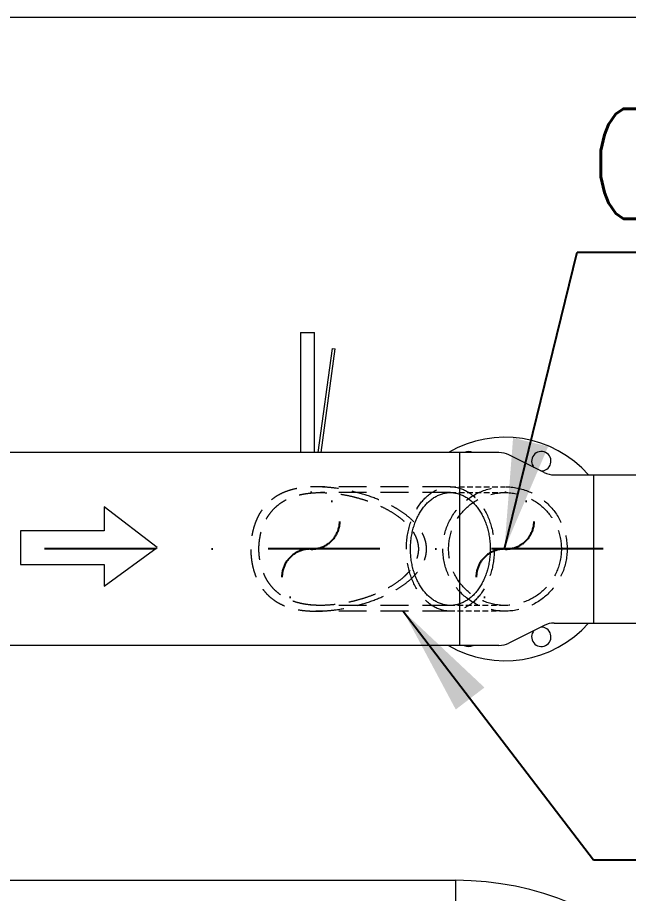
# Model space of a CAD drawing. Header units: millimetres. Extents: x -312439 to 477422, y -331570 to 212570.
# Drawn here: x 349798 to 350492, y 198904 to 199899 of the extents above; entities that cross this region are included whole.
import ezdxf

# ---------------------------------------------------------------- set-up
doc = ezdxf.new("R2010")
doc.units = ezdxf.units.MM
doc.linetypes.add('DASHDOT', pattern=[25.4, 12.7, -6.35, 0, -6.35])
doc.linetypes.add('HIDDEN', pattern=[9.525, 6.35, -3.175])
doc.layers.add('ARCONDTEXTO', color=4, linetype='Continuous')
doc.layers.add('TEXTO FORMATO', color=4, linetype='Continuous')
doc.styles.add('ROMAND', font='ROMAND.SHX')
doc.styles.add('ROMANS', font='romans.shx', dxfattribs={"height": 187.5})
doc.dimstyles.new('1-50 (MILIMETRO)', dxfattribs={"dimscale": 0, "dimtxt": 125, "dimasz": 125, "dimexe": 100, "dimexo": 100, "dimgap": 50, "dimtad": 0, "dimdec": 0, "dimzin": 0, "dimdsep": 46, "dimtxsty": 'ROMAND', "dimcen": -390, "dimclrd": 1, "dimclre": 1, "dimclrt": 3, "dimadec": 0, "dimazin": 0, "dimtfac": 1, "dimtdec": 0, "dimtix": 1, "dimtmove": 2, "dimatfit": 2, "dimfxl": 1, "dimtvp": 1, "dimtolj": 1, "dimtzin": 0, "dimarcsym": 0})

msp = doc.modelspace()

# ---------------------------------------------------------------- linework, layer by layer
at = {"color": 5, "linetype": 'Continuous', "lineweight": 0}
for p, q in [((352117.933, 199899.258, 0), (347242.183, 199899.258, 0)), ((350119.552, 199541.231, 0), (350119.552, 199404.958, 0)), ((350119.552, 199541.231, 0), (350135.422, 199541.231, 0)), ((350135.422, 199404.958, 0), (350135.422, 199541.231, 0)), ((350155.231, 199523.199, 0), (350139.051, 199404.958, 0)), ((350142.86, 199404.958, 0), (350158.97, 199522.687, 0)), ((350155.231, 199523.199, 0), (350158.97, 199522.687, 0)), ((350344.951, 199404.958, 0), (348365.856, 199404.958, 0)), ((350300.147, 199404.958, 0), (350300.147, 199185.858, 0)), ((350396.384, 199382.239, 0), (350356.31, 199402.276, 0)), ((350407.743, 199379.558, 0), (350590.389, 199379.558, 0)), ((350452.547, 199379.558, 0), (350452.547, 199211.258, 0)), ((350407.743, 199211.258, 0), (350590.389, 199211.258, 0)), ((350396.384, 199208.576, 0), (350356.31, 199188.539, 0)), ((350344.951, 199185.858, 0), (348365.856, 199185.858, 0)), ((347312.72, 198918.989, 0), (350296.062, 198918.989, 0)), ((350296.062, 198750.689, 0), (350296.062, 198918.989, 0))]:
    msp.add_line(p, q, dxfattribs=at)
at = {"color": 1, "linetype": 'HIDDEN', "lineweight": 0, "ltscale": 5}
for p, q in [((350289.774, 199366.058, 0), (350136.94, 199366.058, 0)), ((350289.774, 199359.508, 0), (350142.055, 199359.508, 0)), ((350289.774, 199231.308, 0), (350142.055, 199231.308, 0)), ((350289.774, 199224.758, 0), (350136.94, 199224.758, 0))]:
    msp.add_line(p, q, dxfattribs=at)
at = {"color": 1, "linetype": 'HIDDEN', "lineweight": 0}
for p, q in [((350289.774, 199366.058, 0), (350351.853, 199366.058, 0)), ((350289.774, 199359.508, 0), (350351.853, 199359.508, 0)), ((350351.853, 199231.308, 0), (350289.774, 199231.308, 0)), ((350351.853, 199224.758, 0), (350289.774, 199224.758, 0))]:
    msp.add_line(p, q, dxfattribs=at)
at = {"color": 4, "linetype": 'Continuous', "lineweight": 0}
for p, q in [((349896.311, 199343.286, 0), (349896.311, 199316.163, 0)), ((349956.389, 199296.986, 0), (349896.311, 199343.286, 0)), ((349800.991, 199316.163, 0), (349800.991, 199277.809, 0)), ((349896.311, 199316.163, 0), (349800.991, 199316.163, 0)), ((349896.311, 199253.132, 0), (349956.389, 199296.986, 0)), ((349800.991, 199277.809, 0), (349896.311, 199277.809, 0)), ((349896.311, 199277.809, 0), (349896.311, 199253.132, 0))]:
    msp.add_line(p, q, dxfattribs=at)
at = {"color": 6, "linetype": 'DASHDOT', "ltscale": 10}
msp.add_line((350971.824, 199295.408, 0), (347628.578, 199295.408, 0), dxfattribs=at)
at = {"color": 1, "linetype": 'HIDDEN', "lineweight": 0, "ltscale": 5}
for radius in [70.65, 64.1]:
    msp.add_circle((350351.853, 199295.408, 0), radius, dxfattribs=at)
at = {"color": 5, "linetype": 'Continuous', "lineweight": 0}
for centre, radius, start, end in [((350351.853, 199295.408, 0), 127, 41.498346, 120.390408), ((350310.523, 199395.187, 0), 11, 62.657114, 117.342886), ((350344.951, 199379.558, 0), 25.4, 63.434949, 90), ((350393.183, 199395.187, 0), 11, 266.118527, 220.751396), ((350407.743, 199404.958, 0), 25.4, 243.434949, 270), ((350351.853, 199295.408, 0), 127, 239.609598, 318.501654), ((350407.743, 199185.858, 0), 25.4, 90, 116.565051), ((350393.183, 199195.629, 0), 11, 139.248629, 93.881466), ((350310.523, 199195.629, 0), 11, 242.657114, 297.342865), ((350344.951, 199211.258, 0), 25.4, 270, 296.565051), ((350296.062, 198582.389, 0), 336.6, 0, 90)]:
    msp.add_arc(centre, radius, start, end, dxfattribs=at)
at = {"color": 6, "linetype": 'DASHDOT', "ltscale": 4}
for centre, radius, start, end in [((350132.108, 199327.452, 0), 32.072, 267.871061, 92.128939), ((350353.044, 199327.458, 0), 32.072, 267.871061, 92.128939), ((350130.286, 199263.352, 0), 32.056, 88.871697, 271.128303), ((350351.222, 199263.358, 0), 32.056, 88.871697, 271.128303)]:
    msp.add_arc(centre, radius, start, end, dxfattribs=at)
at = {"color": 1, "linetype": 'HIDDEN', "lineweight": 0, "ltscale": 5}
for major_axis in [(0, -70.65), (0, -64.1), (0, 64.1)]:
    msp.add_ellipse((350289.774, 199295.408, 0), major_axis=major_axis, ratio=0.7071068, dxfattribs=at)
for points, knots in [([(350136.94, 199224.758, 0), (350134.322, 199224.758, 0), (350131.648, 199224.831, 0), (350126.257, 199225.16, 0), (350123.54, 199225.417, 0), (350118.131, 199226.149, 0), (350115.44, 199226.624, 0), (350110.149, 199227.822, 0), (350107.55, 199228.545, 0), (350102.504, 199230.255, 0), (350100.052, 199231.244, 0), (350095.346, 199233.494, 0), (350093.092, 199234.756, 0), (350088.822, 199237.536, 0), (350086.805, 199239.056, 0), (350083.032, 199242.323, 0), (350081.277, 199244.069, 0), (350078.295, 199247.449, 0), (350076.995, 199249.094, 0), (350074.546, 199252.569, 0), (350073.398, 199254.398, 0), (350071.27, 199258.213, 0), (350070.291, 199260.2, 0), (350068.511, 199264.299, 0), (350067.711, 199266.412, 0), (350066.296, 199270.727, 0), (350065.679, 199272.931, 0), (350064.631, 199277.393, 0), (350064.198, 199279.652, 0), (350063.514, 199284.182, 0), (350063.263, 199286.453, 0), (350062.931, 199290.964, 0), (350062.852, 199293.205, 0), (350062.852, 199297.611, 0), (350062.931, 199299.851, 0), (350063.263, 199304.363, 0), (350063.514, 199306.634, 0), (350064.198, 199311.164, 0), (350064.631, 199313.422, 0), (350065.679, 199317.885, 0), (350066.296, 199320.089, 0), (350067.711, 199324.404, 0), (350068.511, 199326.516, 0), (350070.291, 199330.616, 0), (350071.27, 199332.602, 0), (350073.398, 199336.418, 0), (350074.546, 199338.247, 0), (350076.995, 199341.722, 0), (350078.295, 199343.367, 0), (350081.277, 199346.746, 0), (350083.032, 199348.493, 0), (350086.805, 199351.759, 0), (350088.822, 199353.279, 0), (350093.092, 199356.06, 0), (350095.346, 199357.321, 0), (350100.052, 199359.572, 0), (350102.504, 199360.561, 0), (350107.55, 199362.27, 0), (350110.149, 199362.993, 0), (350115.44, 199364.191, 0), (350118.131, 199364.667, 0), (350123.54, 199365.399, 0), (350126.257, 199365.655, 0), (350131.648, 199365.985, 0), (350134.322, 199366.058, 0), (350140.458, 199366.058, 0), (350144.035, 199365.927, 0), (350151.263, 199365.423, 0), (350154.914, 199365.052, 0), (350165.911, 199363.603, 0), (350173.303, 199362.195, 0), (350187.852, 199358.607, 0), (350195.009, 199356.427, 0), (350208.725, 199351.383, 0), (350215.284, 199348.519, 0), (350224.328, 199343.825, 0), (350227.383, 199342.11, 0), (350233.449, 199338.34, 0), (350236.459, 199336.285, 0), (350242.22, 199331.86, 0), (350244.972, 199329.489, 0), (350248.759, 199325.731, 0), (350249.964, 199324.445, 0), (350252.24, 199321.814, 0), (350253.309, 199320.469, 0), (350255.481, 199317.474, 0), (350256.628, 199315.705, 0), (350258.183, 199312.89, 0), (350258.674, 199311.926, 0), (350259.584, 199309.954, 0), (350260.004, 199308.947, 0), (350260.759, 199306.904, 0), (350261.095, 199305.867, 0), (350261.673, 199303.776, 0), (350261.915, 199302.722, 0), (350262.301, 199300.614, 0), (350262.445, 199299.559, 0), (350262.634, 199297.467, 0), (350262.68, 199296.429, 0), (350262.68, 199294.387, 0), (350262.634, 199293.349, 0), (350262.445, 199291.256, 0), (350262.301, 199290.202, 0), (350261.915, 199288.094, 0), (350261.673, 199287.04, 0), (350261.095, 199284.949, 0), (350260.759, 199283.912, 0), (350260.004, 199281.868, 0), (350259.584, 199280.861, 0), (350258.674, 199278.89, 0), (350258.183, 199277.925, 0), (350256.628, 199275.111, 0), (350255.481, 199273.342, 0), (350253.309, 199270.346, 0), (350252.24, 199269.002, 0), (350249.964, 199266.371, 0), (350248.759, 199265.085, 0), (350244.972, 199261.327, 0), (350242.22, 199258.956, 0), (350236.459, 199254.53, 0), (350233.449, 199252.475, 0), (350227.383, 199248.705, 0), (350224.328, 199246.99, 0), (350215.284, 199242.296, 0), (350208.725, 199239.432, 0), (350195.009, 199234.389, 0), (350187.852, 199232.208, 0), (350173.303, 199228.621, 0), (350165.911, 199227.212, 0), (350154.914, 199225.764, 0), (350151.263, 199225.392, 0), (350144.035, 199224.889, 0), (350140.458, 199224.758, 0), (350136.94, 199224.758, 0)], [0, 0, 0, 0, 7.8543128, 7.8543128, 15.7086257, 15.7086257, 23.5629385, 23.5629385, 31.4172513, 31.4172513, 39.2715642, 39.2715642, 47.125877, 47.125877, 54.9801899, 54.9801899, 62.8345027, 62.8345027, 69.4429188, 69.4429188, 76.0513349, 76.0513349, 82.659751, 82.659751, 89.2681671, 89.2681671, 95.8765833, 95.8765833, 102.4849994, 102.4849994, 109.0934155, 109.0934155, 115.7018316, 115.7018316, 122.3102477, 122.3102477, 128.9186638, 128.9186638, 135.5270799, 135.5270799, 142.1354961, 142.1354961, 148.7439122, 148.7439122, 155.3523283, 155.3523283, 161.9607444, 161.9607444, 168.5691605, 168.5691605, 176.4234733, 176.4234733, 184.2777862, 184.2777862, 192.132099, 192.132099, 199.9864119, 199.9864119, 207.8407247, 207.8407247, 215.6950375, 215.6950375, 223.5493504, 223.5493504, 231.4036632, 231.4036632, 241.9573201, 241.9573201, 252.510977, 252.510977, 273.6182909, 273.6182909, 294.7256047, 294.7256047, 315.8329186, 315.8329186, 326.1338461, 326.1338461, 336.4347736, 336.4347736, 346.7357011, 346.7357011, 351.8861648, 351.8861648, 357.0366286, 357.0366286, 363.1618821, 363.1618821, 366.2245089, 366.2245089, 369.2871357, 369.2871357, 372.3497624, 372.3497624, 375.4123892, 375.4123892, 378.475016, 378.475016, 381.5376427, 381.5376427, 384.6002695, 384.6002695, 387.6628963, 387.6628963, 390.725523, 390.725523, 393.7881498, 393.7881498, 396.8507766, 396.8507766, 399.9134033, 399.9134033, 406.0386569, 406.0386569, 411.1891206, 411.1891206, 416.3395844, 416.3395844, 426.6405119, 426.6405119, 436.9414394, 436.9414394, 447.2423669, 447.2423669, 468.3496807, 468.3496807, 489.4569946, 489.4569946, 510.5643084, 510.5643084, 521.1179653, 521.1179653, 531.6716223, 531.6716223, 531.6716223, 531.6716223]), ([(350142.055, 199231.308, 0), (350145.587, 199231.308, 0), (350149.175, 199231.454, 0), (350156.417, 199232.014, 0), (350160.072, 199232.429, 0), (350167.399, 199233.509, 0), (350171.072, 199234.175, 0), (350178.39, 199235.741, 0), (350182.035, 199236.643, 0), (350189.248, 199238.67, 0), (350192.816, 199239.797, 0), (350199.825, 199242.267, 0), (350203.267, 199243.611, 0), (350209.974, 199246.512, 0), (350213.24, 199248.07, 0), (350219.544, 199251.396, 0), (350222.582, 199253.165, 0), (350228.968, 199257.305, 0), (350232.482, 199259.876, 0), (350237.422, 199264.17, 0), (350239.013, 199265.675, 0), (350242.028, 199268.822, 0), (350243.45, 199270.466, 0), (350246.07, 199273.882, 0), (350247.268, 199275.655, 0), (350249.386, 199279.321, 0), (350250.305, 199281.214, 0), (350251.814, 199285.105, 0), (350252.404, 199287.104, 0), (350253.205, 199291.191, 0), (350253.417, 199293.281, 0), (350253.417, 199297.535, 0), (350253.205, 199299.624, 0), (350252.404, 199303.712, 0), (350251.814, 199305.711, 0), (350250.305, 199309.602, 0), (350249.386, 199311.494, 0), (350247.268, 199315.16, 0), (350246.07, 199316.934, 0), (350243.45, 199320.35, 0), (350242.028, 199321.993, 0), (350239.013, 199325.141, 0), (350237.422, 199326.645, 0), (350232.482, 199330.94, 0), (350228.968, 199333.511, 0), (350222.582, 199337.65, 0), (350219.544, 199339.42, 0), (350213.24, 199342.746, 0), (350209.974, 199344.303, 0), (350203.267, 199347.204, 0), (350199.825, 199348.548, 0), (350192.816, 199351.019, 0), (350189.248, 199352.145, 0), (350182.035, 199354.173, 0), (350178.39, 199355.074, 0), (350171.072, 199356.641, 0), (350167.399, 199357.306, 0), (350160.072, 199358.386, 0), (350156.417, 199358.801, 0), (350149.175, 199359.362, 0), (350145.587, 199359.508, 0), (350139.672, 199359.508, 0), (350137.237, 199359.441, 0), (350132.322, 199359.143, 0), (350129.842, 199358.911, 0), (350124.894, 199358.254, 0), (350122.425, 199357.828, 0), (350117.558, 199356.759, 0), (350115.158, 199356.116, 0), (350110.479, 199354.599, 0), (350108.197, 199353.723, 0), (350103.794, 199351.731, 0), (350101.674, 199350.616, 0), (350097.636, 199348.157, 0), (350095.717, 199346.812, 0), (350092.108, 199343.917, 0), (350090.418, 199342.367, 0), (350087.513, 199339.34, 0), (350086.232, 199337.852, 0), (350083.811, 199334.702, 0), (350082.671, 199333.04, 0), (350080.555, 199329.565, 0), (350079.579, 199327.753, 0), (350077.801, 199324.007, 0), (350077, 199322.073, 0), (350075.581, 199318.119, 0), (350074.962, 199316.097, 0), (350073.908, 199311.998, 0), (350073.473, 199309.922, 0), (350072.784, 199305.754, 0), (350072.53, 199303.662, 0), (350072.195, 199299.505, 0), (350072.115, 199297.44, 0), (350072.115, 199293.376, 0), (350072.195, 199291.31, 0), (350072.53, 199287.153, 0), (350072.784, 199285.062, 0), (350073.473, 199280.894, 0), (350073.908, 199278.817, 0), (350074.962, 199274.719, 0), (350075.581, 199272.696, 0), (350077, 199268.742, 0), (350077.801, 199266.809, 0), (350079.579, 199263.063, 0), (350080.555, 199261.25, 0), (350082.671, 199257.776, 0), (350083.811, 199256.114, 0), (350086.232, 199252.963, 0), (350087.513, 199251.475, 0), (350090.418, 199248.448, 0), (350092.108, 199246.898, 0), (350095.717, 199244.003, 0), (350097.636, 199242.659, 0), (350101.674, 199240.199, 0), (350103.794, 199239.084, 0), (350108.197, 199237.093, 0), (350110.479, 199236.217, 0), (350115.158, 199234.699, 0), (350117.558, 199234.056, 0), (350122.425, 199232.988, 0), (350124.894, 199232.562, 0), (350129.842, 199231.904, 0), (350132.322, 199231.673, 0), (350137.237, 199231.374, 0), (350139.672, 199231.308, 0), (350142.055, 199231.308, 0)], [0, 0, 0, 0, 10.5945696, 10.5945696, 21.1891391, 21.1891391, 31.7837087, 31.7837087, 42.3782783, 42.3782783, 52.9728478, 52.9728478, 63.5674174, 63.5674174, 74.1619869, 74.1619869, 84.7565565, 84.7565565, 97.5186619, 97.5186619, 103.8997146, 103.8997146, 110.2807674, 110.2807674, 116.6618201, 116.6618201, 123.0428728, 123.0428728, 129.4239255, 129.4239255, 135.8049782, 135.8049782, 142.1860309, 142.1860309, 148.5670836, 148.5670836, 154.9481363, 154.9481363, 161.3291891, 161.3291891, 167.7102418, 167.7102418, 174.0912945, 174.0912945, 186.8533999, 186.8533999, 197.4479695, 197.4479695, 208.042539, 208.042539, 218.6371086, 218.6371086, 229.2316782, 229.2316782, 239.8262477, 239.8262477, 250.4208173, 250.4208173, 261.0153869, 261.0153869, 271.6099564, 271.6099564, 278.759553, 278.759553, 285.9091495, 285.9091495, 293.058746, 293.058746, 300.2083426, 300.2083426, 307.3579391, 307.3579391, 314.5075357, 314.5075357, 321.6571322, 321.6571322, 328.8067288, 328.8067288, 334.9021503, 334.9021503, 340.9975718, 340.9975718, 347.0929934, 347.0929934, 353.1884149, 353.1884149, 359.2838364, 359.2838364, 365.379258, 365.379258, 371.4746795, 371.4746795, 377.5701011, 377.5701011, 383.6655226, 383.6655226, 389.7609441, 389.7609441, 395.8563657, 395.8563657, 401.9517872, 401.9517872, 408.0472088, 408.0472088, 414.1426303, 414.1426303, 420.2380518, 420.2380518, 426.3334734, 426.3334734, 433.4830699, 433.4830699, 440.6326665, 440.6326665, 447.782263, 447.782263, 454.9318595, 454.9318595, 462.0814561, 462.0814561, 469.2310526, 469.2310526, 476.3806492, 476.3806492, 483.5302457, 483.5302457, 483.5302457, 483.5302457])]:
    msp.add_open_spline(points, degree=3, knots=knots, dxfattribs=at)

# ---------------------------------------------------------------- texts
at = {"layer": 'ARCONDTEXTO', "linetype": 'Continuous', "lineweight": -3, "style": 'ROMANS', "width": 0.8}
msp.add_text('CONECTA NA TUBULAÇÃO', height=125, dxfattribs=at).set_placement((350448.018, 199670.688, 0))

# ---------------------------------------------------------------- leaders
at = {"layer": 'TEXTO FORMATO'}
for points in [[(350351.222, 199295.414, 0), (350434.064, 199632.794, 0), (352348.235, 199632.794, 0)], [(350236.19, 199224.758, 0), (350452.57, 198942.283, 0), (350664.512, 198942.283, 0)]]:
    msp.add_leader(points, dimstyle='1-50 (MILIMETRO)', override={"dimscale": 1}, dxfattribs=at)

doc.saveas('drawing.dxf')
